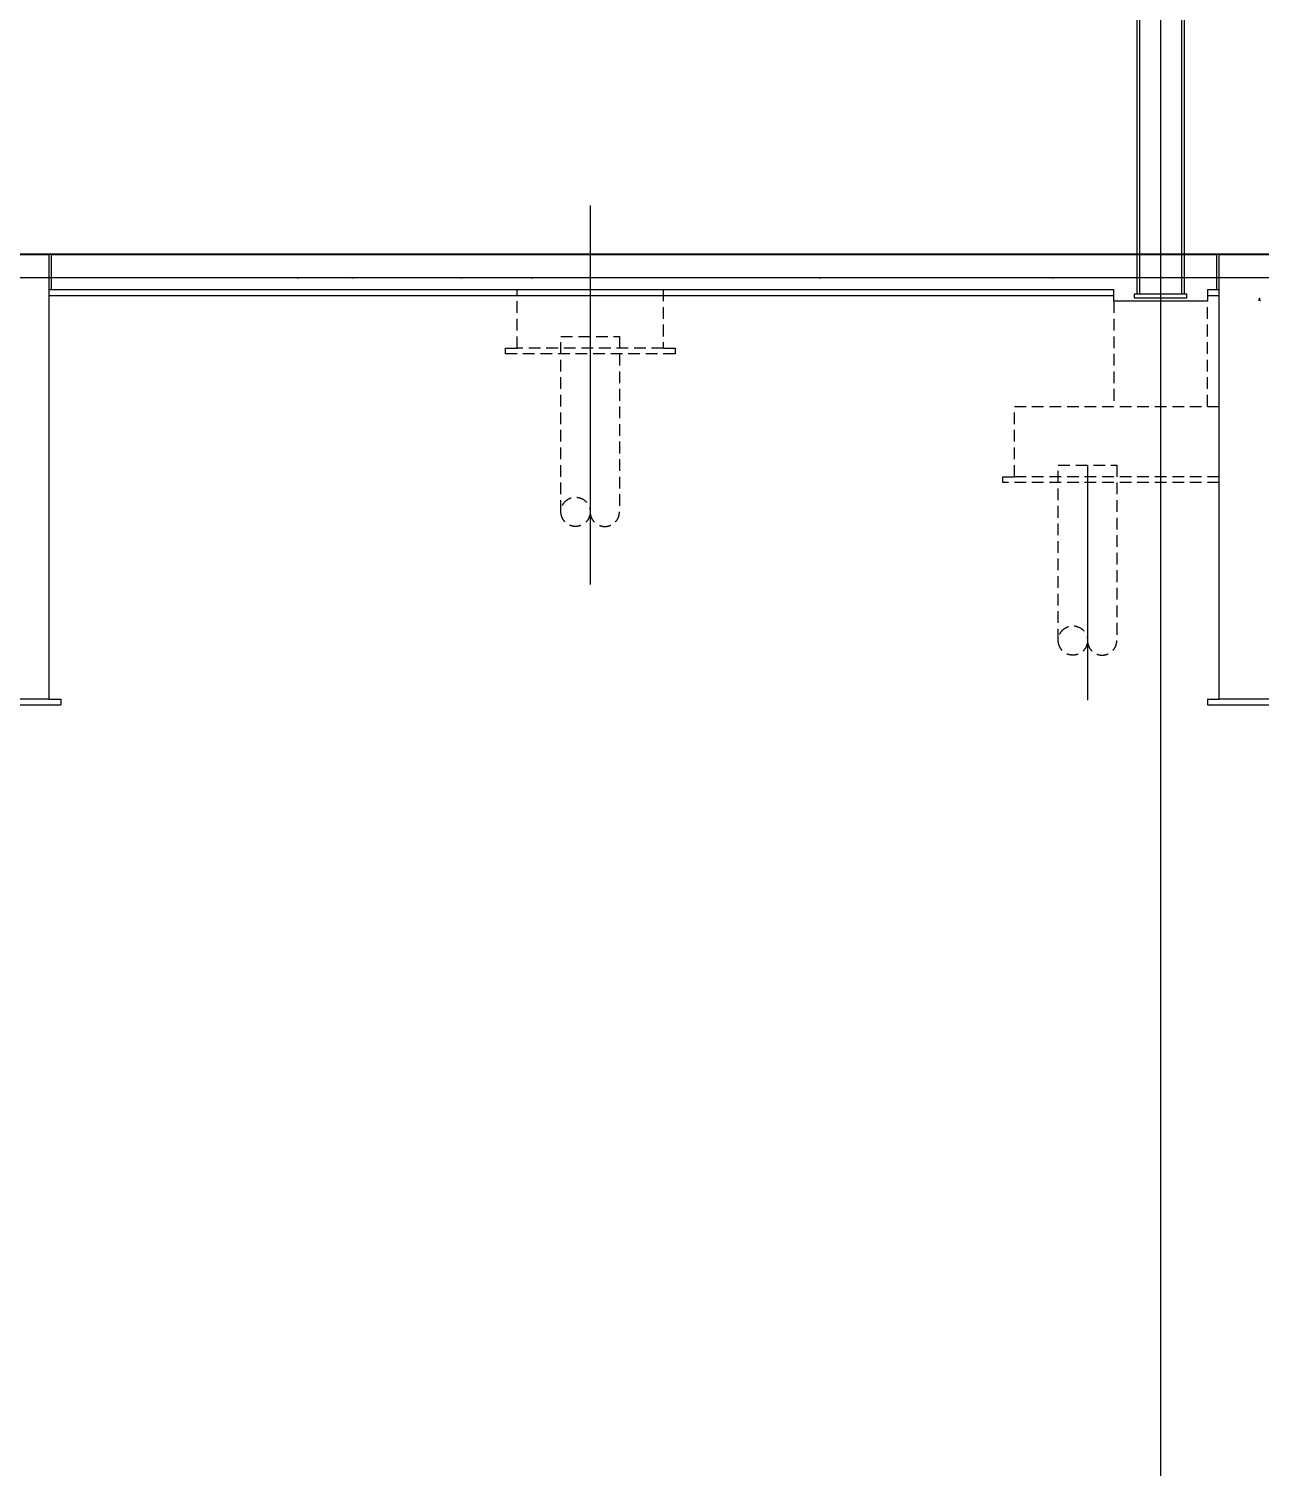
# Model space of a CAD drawing. Header units: millimetres. Extents: x 5349504 to 6791112, y -2212455 to -2153443.
# Drawn here: x 6291373 to 6301893, y -2208365 to -2195997 of the extents above; entities that cross this region are included whole.
import ezdxf

# ---------------------------------------------------------------- set-up
doc = ezdxf.new("R2010")
doc.units = ezdxf.units.MM
doc.header["$LTSCALE"] = 400
doc.linetypes.add('CEN', pattern=[62, 60, -1, 0, -1])
doc.linetypes.add('HIDDEN', pattern=[0.375, 0.25, -0.125])
doc.layers.get('DEFPOINTS').update_dxf_attribs({"color": 140})
for name, color, linetype in [('5ELEV', 5, 'Continuous'), ('CEN', 1, 'CEN'), ('CONC', 2, 'Continuous'), ('EQUIP', 8, 'Continuous'), ('GRND', 8, 'Continuous'), ('HID_UG', 5, 'HIDDEN')]:
    doc.layers.add(name, color=color, linetype=linetype)

# ---------------------------------------------------------------- blocks, each defined once
blk = doc.blocks.new('BL-EQ-SECT_1_20230313')
at = {"layer": 'DEFPOINTS'}
blk.add_line((276, 3253), (107776, 3253), dxfattribs=at)
at = {"layer": 'EQUIP'}
for p, q in [((67927, 2871), (67927, 2872)), ((67927, 2858), (67927, 2859)), ((67928, 2874), (67933, 2874)), ((67928, 2857), (67933, 2857)), ((67934, 2858), (67934, 2872))]:
    blk.add_line(p, q, dxfattribs=at)
for centre, radius, start, end in [((67925, 2871), 1.87, 314.255, 352.5385), ((67925, 2859), 1.87, 7.4615, 45.745), ((67929, 2872), 2.19, 120.4715, 173.6843), ((67929, 2858), 2.19, 186.3157, 239.5285), ((67932, 2872), 2.19, 6.3157, 59.5285), ((67932, 2858), 2.19, 300.4715, 353.6843)]:
    blk.add_arc(centre, radius, start, end, dxfattribs=at)
blk = doc.blocks.new('PHC500 EL')
at = {"layer": 'DEFPOINTS'}
blk.add_line((0, 100), (0, -1909), dxfattribs=at)
at = {"layer": 'HID_UG'}
blk.add_lwpolyline([(-250, -1400), (-250, 100), (250, 100), (250, -1400)], dxfattribs=at)
blk.add_circle((-125, -1400), 125, dxfattribs=at)
blk.add_arc((125, -1400), 125, 180, 0, dxfattribs=at)

msp = doc.modelspace()

# ---------------------------------------------------------------- linework, layer by layer
at = {"layer": 'CEN'}
for p, q in [((6301044, -2159975), (6301044, -2208365)), ((6396932, -2197924), (6234215, -2197924)), ((6313994, -2197924), (6234215, -2197924)), ((6369069, -2197924), (6234215, -2197924)), ((6343337, -2197924), (6234215, -2197924)), ((6342874, -2197924), (6234215, -2197924)), ((6313994, -2197924), (6234215, -2197924)), ((6359069, -2197924), (6234215, -2197924)), ((6343337, -2197924), (6234215, -2197924)), ((6342874, -2197924), (6234215, -2197924)), ((6313994, -2197924), (6234215, -2197924)), ((6339869, -2197924), (6234215, -2197924)), ((6313994, -2197924), (6234215, -2197924)), ((6320069, -2197924), (6234215, -2197924)), ((6313994, -2197924), (6234215, -2197924)), ((6300569, -2197924), (6234215, -2197924)), ((6396932, -2198124), (6234215, -2198124)), ((6329394, -2198124), (6234215, -2198124)), ((6324519, -2198124), (6234215, -2198124)), ((6309894, -2198124), (6234215, -2198124)), ((6295269, -2198124), (6234215, -2198124)), ((6313994, -2198124), (6234215, -2198124)), ((6309894, -2198124), (6234215, -2198124)), ((6295269, -2198124), (6234215, -2198124)), ((6369069, -2198124), (6234215, -2198124)), ((6329394, -2198124), (6234215, -2198124)), ((6324519, -2198124), (6234215, -2198124)), ((6309894, -2198124), (6234215, -2198124)), ((6295269, -2198124), (6234215, -2198124)), ((6343337, -2198124), (6234215, -2198124)), ((6329394, -2198124), (6234215, -2198124)), ((6324519, -2198124), (6234215, -2198124)), ((6309894, -2198124), (6234215, -2198124)), ((6295269, -2198124), (6234215, -2198124)), ((6342874, -2198124), (6234215, -2198124)), ((6329394, -2198124), (6234215, -2198124)), ((6324519, -2198124), (6234215, -2198124)), ((6309894, -2198124), (6234215, -2198124)), ((6295269, -2198124), (6234215, -2198124)), ((6313994, -2198124), (6234215, -2198124)), ((6309894, -2198124), (6234215, -2198124)), ((6295269, -2198124), (6234215, -2198124)), ((6359069, -2198124), (6234215, -2198124)), ((6329394, -2198124), (6234215, -2198124)), ((6324519, -2198124), (6234215, -2198124)), ((6309894, -2198124), (6234215, -2198124)), ((6295269, -2198124), (6234215, -2198124)), ((6343337, -2198124), (6234215, -2198124)), ((6329394, -2198124), (6234215, -2198124)), ((6324519, -2198124), (6234215, -2198124)), ((6309894, -2198124), (6234215, -2198124)), ((6295269, -2198124), (6234215, -2198124)), ((6342874, -2198124), (6234215, -2198124)), ((6329394, -2198124), (6234215, -2198124)), ((6324519, -2198124), (6234215, -2198124)), ((6309894, -2198124), (6234215, -2198124)), ((6295269, -2198124), (6234215, -2198124)), ((6313994, -2198124), (6234215, -2198124)), ((6309894, -2198124), (6234215, -2198124)), ((6295269, -2198124), (6234215, -2198124)), ((6339569, -2198124), (6234215, -2198124)), ((6329394, -2198124), (6234215, -2198124)), ((6324519, -2198124), (6234215, -2198124)), ((6309894, -2198124), (6234215, -2198124)), ((6295269, -2198124), (6234215, -2198124)), ((6313994, -2198124), (6234215, -2198124)), ((6309894, -2198124), (6234215, -2198124)), ((6295269, -2198124), (6234215, -2198124)), ((6320069, -2198124), (6234215, -2198124)), ((6309894, -2198124), (6234215, -2198124)), ((6295269, -2198124), (6234215, -2198124)), ((6313994, -2198124), (6234215, -2198124)), ((6309894, -2198124), (6234215, -2198124)), ((6295269, -2198124), (6234215, -2198124)), ((6300569, -2198124), (6234215, -2198124)), ((6295269, -2198124), (6234215, -2198124))]:
    msp.add_line(p, q, dxfattribs=at)
at = {"layer": 'GRND'}
msp.add_line((6301444, -2201724), (6301544, -2201724), dxfattribs=at)
for points in [[(6287044, -2201724), (6286944, -2201724), (6286944, -2201774), (6291644, -2201774)], [(6291544, -2201724), (6291644, -2201724), (6291644, -2201774)], [(6301444, -2201724), (6301444, -2201724), (6301444, -2201774), (6306144, -2201774)]]:
    msp.add_lwpolyline(points, dxfattribs=at)

# ---------------------------------------------------------------- next in the draw order: block references
at = {"layer": 'GRND', "xscale": -1}
msp.add_blockref('BL-EQ-SECT_1_20230313', (6369820, -2201176), dxfattribs=at)

# ---------------------------------------------------------------- next in the draw order: linework, layer by layer
at = {"layer": '5ELEV'}
for points in [[(6301244, -2198264), (6300844, -2198264), (6300844, -2185370), (6301244, -2185370)], [(6301223, -2198264), (6300865, -2198264), (6300865, -2185370), (6301223, -2185370)], [(6300819, -2198294), (6301269, -2198294), (6301269, -2198264), (6300819, -2198264)]]:
    msp.add_lwpolyline(points, close=True, dxfattribs=at)
at = {"layer": 'CEN'}
msp.add_line((6296169, -2197507), (6296169, -2200746), dxfattribs=at)
at = {"layer": 'CONC'}
for p in [(6291564, -2197924), (6301524, -2198224)]:
    msp.add_line(p, (6301524, -2197924), dxfattribs=at)
for points in [[(6291094, -2197924), (6291544, -2197924), (6291544, -2201724), (6287044, -2201724), (6287044, -2197924), (6287494, -2197924)], [(6291564, -2197924), (6291564, -2198224)], [(6305594, -2197924), (6306044, -2197924), (6306044, -2201724), (6301544, -2201724), (6301544, -2197924), (6301994, -2197924)], [(6291564, -2198224), (6300644, -2198224)], [(6301444, -2198224), (6301444, -2198324), (6300644, -2198324), (6300644, -2198224)], [(6301444, -2198224), (6301524, -2198224)]]:
    msp.add_lwpolyline(points, dxfattribs=at)
at = {"layer": 'GRND'}
for points in [[(6291544, -2198224), (6300644, -2198224)], [(6291544, -2198274), (6300644, -2198274)], [(6301444, -2198224), (6301544, -2198224)], [(6301444, -2198274), (6301544, -2198274)]]:
    msp.add_lwpolyline(points, dxfattribs=at)
at = {"layer": 'HID_UG'}
msp.add_lwpolyline([(6295544, -2198224), (6296794, -2198224), (6296794, -2198724), (6295544, -2198724)], close=True, dxfattribs=at)
for points in [[(6300644, -2198324), (6300644, -2199224)], [(6301444, -2199224), (6301444, -2198324)], [(6296794, -2198724), (6296894, -2198724), (6296894, -2198774), (6295444, -2198774), (6295444, -2198724), (6295544, -2198724)], [(6301544, -2199824), (6299794, -2199824), (6299794, -2199224), (6301544, -2199224)], [(6301544, -2199874), (6299694, -2199874), (6299694, -2199824), (6299794, -2199824)]]:
    msp.add_lwpolyline(points, dxfattribs=at)

# ---------------------------------------------------------------- next in the draw order: block references
for p in [(6296169, -2198724), (6300419, -2199824)]:
    msp.add_blockref('PHC500 EL', p, dxfattribs=at)

doc.saveas('drawing.dxf')
